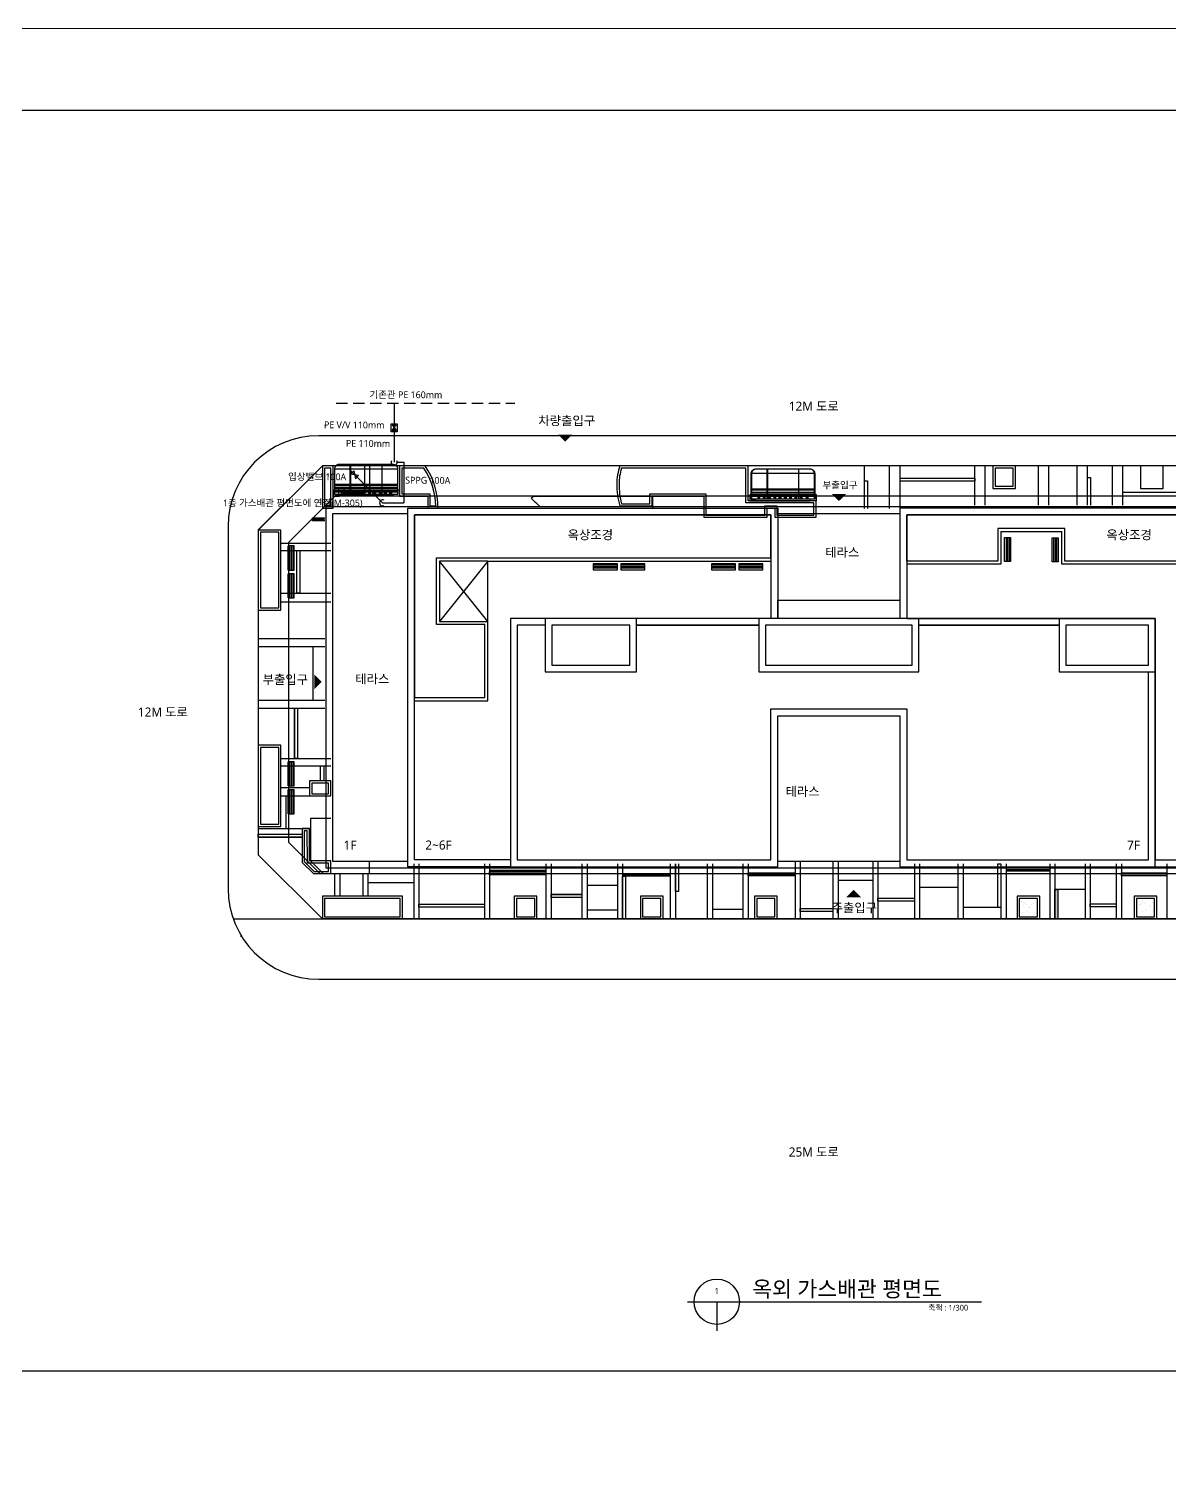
# Model space of a CAD drawing. Header units: millimetres. Extents: x 16332047 to 33387680, y -14835522 to -7015081.
# Drawn here: x 16717093 to 16792642, y -7435258 to -7340504 of the extents above; entities that cross this region are included whole.
import ezdxf
from ezdxf.enums import TextEntityAlignment as Align

# ---------------------------------------------------------------- set-up
doc = ezdxf.new("R2010")
doc.units = ezdxf.units.MM
doc.header["$LTSCALE"] = 300
doc.header["$MEASUREMENT"] = 0
doc.linetypes.add('HIDDEN', pattern=[0.375, 0.25, -0.125])
doc.layers.get('0').update_dxf_attribs({"linetype": 'CONTINUOUS'})
for name, color, linetype in [('A-HAT', 5, 'CONTINUOUS'), ('LINE', 2, 'CONTINUOUS'), ('TEXT', 3, 'CONTINUOUS'), ('TITLE', 1, 'CONTINUOUS')]:
    doc.layers.add(name, color=color, linetype=linetype)
doc.layers.add('arch', color=255, linetype='CONTINUOUS', lineweight=25)
doc.styles.add('SM_맑은고딕', font='malgun.ttf')
doc.styles.add('맑은 고딕', font='malgun.ttf')
doc.styles.add('맑은고딕', font='malgun.ttf')

msp = doc.modelspace()

# ---------------------------------------------------------------- hatches: boundary and pattern name
at = {"layer": 'arch'}
h = msp.add_hatch(color=256, dxfattribs=at)
h.dxf.hatch_style = 1
h.paths.add_polyline_path([(16736701, -7373112), (16736701, -7372912), (16735890, -7372912), (16735890, -7373112)])
h = msp.add_hatch(color=256, dxfattribs=at)
h.dxf.hatch_style = 1
h.paths.add_polyline_path([(16785061, -7397511), (16785261, -7397511), (16785261, -7399467), (16785061, -7399467)])

# ---------------------------------------------------------------- linework, layer by layer
at = {"linetype": 'HIDDEN', "ltscale": 10}
msp.add_line((16737454, -7365314), (16749292, -7365314), dxfattribs=at)
at = {"color": 3, "ltscale": 10}
for p, q in [((16741301, -7365314), (16741301, -7369227)), ((16738294, -7369669), (16740536, -7371911)), ((16741501, -7369227), (16741940, -7369227)), ((16741940, -7369227), (16741940, -7371911)), ((16740536, -7371911), (16741940, -7371911))]:
    msp.add_line(p, q, dxfattribs=at)
at = {"ltscale": 10}
for p, q in [((16741176, -7367127), (16741426, -7366752)), ((16741426, -7366752), (16741176, -7366752)), ((16741176, -7366752), (16741426, -7367127)), ((16741426, -7367127), (16741176, -7367127)), ((16738417, -7370004), (16738629, -7369792)), ((16738629, -7369792), (16738735, -7370322)), ((16738947, -7370110), (16738417, -7370004)), ((16738735, -7370322), (16738947, -7370110))]:
    msp.add_line(p, q, dxfattribs=at)
msp.add_lwpolyline([(16741095, -7366678), (16741494, -7366678), (16741494, -7367214), (16741095, -7367214)], close=True, dxfattribs=at)
for centre, start, end in [((16741301, -7369227), 151.50279, 28.49724), ((16740536, -7371911), 61.50279, 298.49724)]:
    msp.add_arc(centre, 200, start, end, dxfattribs=at)
at = {"layer": 'A-HAT', "color": 4, "lineweight": 5}
msp.add_lwpolyline([(16332047, -7340504), (17225106, -7340504), (17225106, -7536127), (16332047, -7536127)], close=True, dxfattribs=at)
at = {"layer": 'arch'}
for p, q in [((16716634, -7345916), (16824102, -7345916)), ((16741552, -7367464), (16736303, -7367465)), ((16750451, -7367469), (16741552, -7367464)), ((16804304, -7367467), (16750348, -7367469)), ((16736546, -7369465), (16732304, -7373707)), ((16736546, -7369465), (16732304, -7373707)), ((16736547, -7369467), (16732304, -7373710)), ((16736547, -7369467), (16732304, -7373710)), ((16804061, -7369465), (16736546, -7369465)), ((16804061, -7369465), (16736546, -7369465)), ((16804062, -7369467), (16736547, -7369467)), ((16736547, -7369467), (16736547, -7372267)), ((16737252, -7369467), (16736547, -7369467)), ((16804062, -7369467), (16736547, -7369467)), ((16736697, -7369617), (16736697, -7372117)), ((16737102, -7369617), (16736697, -7369617)), ((16737102, -7372117), (16737102, -7369617)), ((16737252, -7372267), (16737252, -7369467)), ((16739349, -7371464), (16739349, -7369467)), ((16739349, -7371464), (16739349, -7369467)), ((16739686, -7371464), (16739686, -7369467)), ((16739686, -7371464), (16739686, -7369467)), ((16748977, -7369467), (16741603, -7369467)), ((16743348, -7369467), (16741652, -7369467)), ((16741652, -7369467), (16741652, -7371467)), ((16743269, -7369617), (16741802, -7369617)), ((16741802, -7369617), (16741802, -7371317)), ((16764752, -7369467), (16756256, -7369467)), ((16764602, -7369617), (16756362, -7369617)), ((16764602, -7371917), (16764602, -7369617)), ((16764752, -7371767), (16764752, -7369467)), ((16772456, -7372284), (16772456, -7369464)), ((16772456, -7372284), (16772456, -7369464)), ((16774113, -7372284), (16774113, -7369464)), ((16774802, -7371864), (16774802, -7369464)), ((16774802, -7372414), (16774802, -7369464)), ((16779749, -7372063), (16779749, -7369467)), ((16780438, -7372063), (16780438, -7369467)), ((16782457, -7369467), (16780957, -7369467)), ((16780957, -7369467), (16780957, -7370967)), ((16782307, -7369617), (16781107, -7369617)), ((16781107, -7369617), (16781107, -7370817)), ((16782307, -7370817), (16782307, -7369617)), ((16782457, -7370967), (16782457, -7369467)), ((16783973, -7372063), (16783973, -7369493)), ((16784662, -7372063), (16784662, -7369493)), ((16786525, -7372063), (16786525, -7369493)), ((16787214, -7372063), (16787214, -7369493)), ((16787214, -7372063), (16787214, -7369493)), ((16788871, -7372063), (16788871, -7369493)), ((16789559, -7372063), (16789559, -7369493)), ((16792240, -7369467), (16790740, -7369467)), ((16790740, -7369467), (16790740, -7370967)), ((16792240, -7370967), (16792240, -7369467)), ((16772456, -7372284), (16772456, -7370463)), ((16772456, -7370463), (16772656, -7370463)), ((16772656, -7370463), (16772656, -7372284)), ((16774802, -7370284), (16779749, -7370284)), ((16774802, -7370284), (16779749, -7370284)), ((16774802, -7370484), (16774802, -7370284)), ((16774802, -7370284), (16779749, -7370284)), ((16779749, -7370484), (16774802, -7370484)), ((16779749, -7370284), (16779749, -7370484)), ((16781107, -7370817), (16782307, -7370817)), ((16787214, -7372063), (16787214, -7370242)), ((16787214, -7370242), (16787414, -7370242)), ((16787414, -7370242), (16787414, -7372063)), ((16737375, -7371465), (16734304, -7374536)), ((16803233, -7371465), (16737375, -7371465)), ((16737645, -7371464), (16737645, -7371024)), ((16737646, -7371464), (16737646, -7371024)), ((16737982, -7371464), (16737982, -7371024)), ((16739349, -7371301), (16737982, -7371301)), ((16737983, -7371464), (16737983, -7371024)), ((16739349, -7371301), (16737983, -7371301)), ((16741652, -7371467), (16743522, -7371467)), ((16741802, -7371317), (16743672, -7371317)), ((16743522, -7371467), (16743522, -7372267)), ((16743672, -7371317), (16743672, -7372117)), ((16750379, -7371599), (16750526, -7371465)), ((16750526, -7371465), (16758421, -7371465)), ((16758232, -7371967), (16758232, -7371317)), ((16758232, -7371317), (16761952, -7371317)), ((16758382, -7372117), (16758382, -7371467)), ((16758382, -7371467), (16761802, -7371467)), ((16758421, -7371465), (16758421, -7372262)), ((16761802, -7371467), (16761802, -7372867)), ((16761952, -7371317), (16761952, -7372717)), ((16769252, -7371767), (16764752, -7371767)), ((16769252, -7372867), (16769252, -7371767)), ((16780957, -7370967), (16782457, -7370967)), ((16789559, -7371201), (16793756, -7371201)), ((16790740, -7370967), (16792240, -7370967)), ((16736547, -7372267), (16737252, -7372267)), ((16736697, -7372117), (16737102, -7372117)), ((16736801, -7372162), (16803901, -7372162)), ((16736801, -7396112), (16736801, -7372162)), ((16737251, -7395662), (16737251, -7372612)), ((16737251, -7372612), (16742201, -7372612)), ((16742201, -7396012), (16742201, -7372262)), ((16742201, -7372262), (16766701, -7372262)), ((16742651, -7395562), (16742651, -7372712)), ((16742651, -7372712), (16766251, -7372712)), ((16766251, -7372712), (16742651, -7372712)), ((16742651, -7372712), (16742651, -7384812)), ((16743522, -7372267), (16744201, -7372267)), ((16743672, -7372117), (16744052, -7372117)), ((16756246, -7372117), (16758002, -7372117)), ((16756360, -7371967), (16758002, -7371967)), ((16758002, -7371967), (16758232, -7371967)), ((16758002, -7372117), (16758002, -7372117)), ((16758002, -7372117), (16758382, -7372117)), ((16761952, -7372717), (16765852, -7372717)), ((16769102, -7371917), (16764602, -7371917)), ((16765852, -7372717), (16765852, -7372117)), ((16765852, -7372117), (16766652, -7372117)), ((16766002, -7372867), (16766002, -7372267)), ((16766002, -7372267), (16766502, -7372267)), ((16766251, -7372712), (16766251, -7379562)), ((16766251, -7375562), (16766251, -7372712)), ((16766502, -7372267), (16766502, -7372867)), ((16766652, -7372117), (16766652, -7372717)), ((16766652, -7372717), (16769102, -7372717)), ((16766701, -7372262), (16766701, -7379562)), ((16766701, -7372612), (16774801, -7372612)), ((16769102, -7372717), (16769102, -7371917)), ((16798501, -7372262), (16774801, -7372262)), ((16774801, -7372262), (16774801, -7379562)), ((16798051, -7372712), (16775251, -7372712)), ((16775251, -7372712), (16775251, -7379562)), ((16775251, -7375762), (16775251, -7372712)), ((16775251, -7372712), (16798051, -7372712)), ((16730304, -7373465), (16730304, -7397465)), ((16732304, -7373707), (16732304, -7395222)), ((16732304, -7373707), (16732304, -7395222)), ((16732304, -7373710), (16732304, -7393346)), ((16733804, -7373710), (16732304, -7373710)), ((16732304, -7373710), (16732304, -7379010)), ((16732304, -7373710), (16732304, -7395225)), ((16733804, -7379010), (16733804, -7373710)), ((16735890, -7373112), (16735890, -7372912)), ((16735890, -7372912), (16736701, -7372912)), ((16736701, -7373112), (16735890, -7373112)), ((16761802, -7372867), (16766002, -7372867)), ((16766502, -7372867), (16769252, -7372867)), ((16781271, -7373612), (16781271, -7375762)), ((16785721, -7373612), (16781271, -7373612)), ((16785721, -7375762), (16785721, -7373612)), ((16733654, -7373860), (16732454, -7373860)), ((16732454, -7373860), (16732454, -7378860)), ((16733654, -7378860), (16733654, -7373860)), ((16733804, -7374583), (16737101, -7374583)), ((16733804, -7374583), (16737101, -7374583)), ((16734304, -7374536), (16734304, -7394393)), ((16781471, -7373812), (16781471, -7375962)), ((16781471, -7373812), (16785521, -7373812)), ((16781722, -7375797), (16781722, -7374197)), ((16781722, -7374197), (16782122, -7374197)), ((16781822, -7374197), (16781822, -7375797)), ((16781922, -7374197), (16781922, -7375797)), ((16782022, -7374197), (16782022, -7375797)), ((16782122, -7374197), (16782122, -7375797)), ((16784870, -7375828), (16784870, -7374228)), ((16784870, -7374228), (16785270, -7374228)), ((16784970, -7374228), (16784970, -7375828)), ((16785070, -7374228), (16785070, -7375828)), ((16785170, -7374228), (16785170, -7375828)), ((16785270, -7374228), (16785270, -7375828)), ((16785521, -7375962), (16785521, -7373812)), ((16733804, -7375069), (16737101, -7375069)), ((16733804, -7375070), (16737101, -7375070)), ((16734274, -7374758), (16734274, -7376358)), ((16734684, -7374758), (16734274, -7374758)), ((16734290, -7376358), (16734290, -7374758)), ((16734402, -7376358), (16734402, -7374758)), ((16734513, -7376358), (16734513, -7374758)), ((16734624, -7376358), (16734624, -7374758)), ((16734684, -7376358), (16734684, -7374758)), ((16734854, -7375069), (16735054, -7375069)), ((16734854, -7377890), (16734854, -7375069)), ((16734854, -7377890), (16734854, -7375070)), ((16735054, -7375069), (16735054, -7377890)), ((16744101, -7379962), (16744101, -7375562)), ((16744101, -7375562), (16766251, -7375562)), ((16734274, -7376358), (16734684, -7376358)), ((16747501, -7375762), (16744301, -7375762)), ((16744301, -7375762), (16744301, -7379762)), ((16747501, -7379762), (16744301, -7375762)), ((16747501, -7375762), (16744301, -7379762)), ((16747501, -7385012), (16747501, -7375762)), ((16747501, -7375762), (16766251, -7375762)), ((16747501, -7379762), (16747501, -7375762)), ((16756087, -7375941), (16754487, -7375941)), ((16754487, -7375941), (16754487, -7376341)), ((16756087, -7376041), (16754487, -7376041)), ((16756087, -7376141), (16754487, -7376141)), ((16756087, -7376241), (16754487, -7376241)), ((16754487, -7376341), (16756087, -7376341)), ((16756087, -7376341), (16756087, -7375941)), ((16757908, -7375941), (16756308, -7375941)), ((16756308, -7375941), (16756308, -7376341)), ((16757908, -7376041), (16756308, -7376041)), ((16757908, -7376141), (16756308, -7376141)), ((16757908, -7376241), (16756308, -7376241)), ((16756308, -7376341), (16757908, -7376341)), ((16757908, -7376341), (16757908, -7375941)), ((16763909, -7375941), (16762309, -7375941)), ((16762309, -7375941), (16762309, -7376341)), ((16763909, -7376041), (16762309, -7376041)), ((16763909, -7376141), (16762309, -7376141)), ((16763909, -7376241), (16762309, -7376241)), ((16762309, -7376341), (16763909, -7376341)), ((16763909, -7376341), (16763909, -7375941)), ((16765723, -7375941), (16764123, -7375941)), ((16764123, -7375941), (16764123, -7376341)), ((16765723, -7376041), (16764123, -7376041)), ((16765723, -7376141), (16764123, -7376141)), ((16765723, -7376241), (16764123, -7376241)), ((16764123, -7376341), (16765723, -7376341)), ((16765723, -7376341), (16765723, -7375941)), ((16766251, -7375762), (16766251, -7379562)), ((16781271, -7375762), (16775251, -7375762)), ((16781471, -7375962), (16775251, -7375962)), ((16775251, -7375962), (16775251, -7379562)), ((16782122, -7375797), (16781722, -7375797)), ((16785270, -7375828), (16784870, -7375828)), ((16793201, -7375962), (16785521, -7375962)), ((16796601, -7375762), (16785721, -7375762)), ((16734274, -7376612), (16734274, -7378212)), ((16734684, -7376612), (16734274, -7376612)), ((16734290, -7378212), (16734290, -7376612)), ((16734402, -7378212), (16734402, -7376612)), ((16734513, -7378212), (16734513, -7376612)), ((16734624, -7378212), (16734624, -7376612)), ((16734684, -7378212), (16734684, -7376612)), ((16733804, -7377890), (16737101, -7377890)), ((16733804, -7377890), (16737101, -7377890)), ((16733804, -7378461), (16737101, -7378461)), ((16733804, -7378461), (16737101, -7378461)), ((16734274, -7378212), (16734684, -7378212)), ((16735054, -7377890), (16734854, -7377890)), ((16766701, -7378362), (16774801, -7378362)), ((16766701, -7379562), (16766701, -7378362)), ((16774801, -7378362), (16774801, -7379562)), ((16732304, -7379010), (16733804, -7379010)), ((16732454, -7378860), (16733654, -7378860)), ((16747301, -7379962), (16744101, -7379962)), ((16744301, -7379762), (16747501, -7379762)), ((16747301, -7384812), (16747301, -7379962)), ((16751301, -7379562), (16749001, -7379562)), ((16749001, -7379562), (16749001, -7396012)), ((16766251, -7379562), (16749001, -7379562)), ((16749001, -7379562), (16749001, -7395562)), ((16751301, -7380012), (16749451, -7380012)), ((16749451, -7380012), (16749451, -7395562)), ((16757361, -7379562), (16751301, -7379562)), ((16751301, -7379562), (16751301, -7383112)), ((16791701, -7379562), (16751301, -7379562)), ((16756911, -7380012), (16751751, -7380012)), ((16751751, -7380012), (16751751, -7382662)), ((16756911, -7382662), (16756911, -7380012)), ((16757361, -7383112), (16757361, -7379562)), ((16757361, -7380012), (16765451, -7380012)), ((16765451, -7380012), (16757361, -7380012)), ((16776051, -7379562), (16765451, -7379562)), ((16765451, -7379562), (16765451, -7383112)), ((16775601, -7380012), (16765901, -7380012)), ((16765901, -7380012), (16765901, -7382662)), ((16774801, -7379562), (16766701, -7379562)), ((16775251, -7379562), (16791701, -7379562)), ((16775601, -7382662), (16775601, -7380012)), ((16776051, -7383112), (16776051, -7379562)), ((16776051, -7380012), (16785341, -7380012)), ((16785341, -7380012), (16776051, -7380012)), ((16791701, -7379562), (16785341, -7379562)), ((16785341, -7379562), (16785341, -7383112)), ((16791251, -7380012), (16785791, -7380012)), ((16785791, -7380012), (16785791, -7382662)), ((16791251, -7382662), (16791251, -7380012)), ((16791701, -7383112), (16791701, -7379562)), ((16791701, -7396012), (16791701, -7379562)), ((16791701, -7379562), (16791701, -7395562)), ((16732304, -7380889), (16736701, -7380889)), ((16732304, -7381425), (16736701, -7381425)), ((16735933, -7384968), (16735933, -7381425)), ((16751301, -7383112), (16757361, -7383112)), ((16751751, -7382662), (16756911, -7382662)), ((16765451, -7383112), (16776051, -7383112)), ((16765901, -7382662), (16775601, -7382662)), ((16785341, -7383112), (16791701, -7383112)), ((16785791, -7382662), (16791251, -7382662)), ((16791251, -7395562), (16791251, -7383112)), ((16732304, -7384968), (16736701, -7384968)), ((16742651, -7384812), (16747301, -7384812)), ((16742651, -7395562), (16742651, -7385012)), ((16742651, -7385012), (16747501, -7385012)), ((16732304, -7385504), (16736701, -7385504)), ((16734703, -7385504), (16734703, -7388842)), ((16734703, -7385504), (16734903, -7385504)), ((16734703, -7388842), (16734703, -7385504)), ((16734703, -7385504), (16734703, -7388842)), ((16734903, -7385504), (16734903, -7388842)), ((16766251, -7395562), (16766251, -7385562)), ((16766251, -7385562), (16775251, -7385562)), ((16766701, -7396012), (16766701, -7386012)), ((16766701, -7386012), (16774801, -7386012)), ((16774801, -7386012), (16774801, -7396012)), ((16775251, -7385562), (16775251, -7395562)), ((16733804, -7387969), (16732304, -7387969)), ((16732304, -7387969), (16732304, -7393346)), ((16733654, -7388119), (16732454, -7388119)), ((16732454, -7388119), (16732454, -7393196)), ((16733654, -7393196), (16733654, -7388119)), ((16733804, -7393346), (16733804, -7387969)), ((16733804, -7388842), (16737101, -7388842)), ((16733804, -7388842), (16737101, -7388842)), ((16734903, -7388842), (16734703, -7388842)), ((16733804, -7389329), (16737101, -7389329)), ((16733804, -7389329), (16737101, -7389329)), ((16734274, -7389056), (16734274, -7390656)), ((16734684, -7389056), (16734274, -7389056)), ((16734290, -7390656), (16734290, -7389056)), ((16734402, -7390656), (16734402, -7389056)), ((16734513, -7390656), (16734513, -7389056)), ((16734624, -7390656), (16734624, -7389056)), ((16734684, -7390656), (16734684, -7389056)), ((16736434, -7390324), (16736434, -7389329)), ((16736434, -7389329), (16736634, -7389329)), ((16736434, -7390324), (16736434, -7389329)), ((16736434, -7390324), (16736434, -7389329)), ((16736634, -7389329), (16736634, -7390324)), ((16733804, -7390753), (16735701, -7390753)), ((16734274, -7390656), (16734684, -7390656)), ((16737101, -7390324), (16735701, -7390324)), ((16735701, -7390324), (16735701, -7391324)), ((16736951, -7390474), (16735851, -7390474)), ((16735851, -7390474), (16735851, -7391174)), ((16736634, -7390324), (16736434, -7390324)), ((16736951, -7391174), (16736951, -7390474)), ((16737101, -7391324), (16737101, -7390324)), ((16733804, -7391324), (16737101, -7391324)), ((16734154, -7393479), (16734154, -7391324)), ((16734274, -7390909), (16734274, -7392509)), ((16734684, -7390909), (16734274, -7390909)), ((16734290, -7392509), (16734290, -7390909)), ((16734402, -7392509), (16734402, -7390909)), ((16734513, -7392509), (16734513, -7390909)), ((16734624, -7392509), (16734624, -7390909)), ((16734684, -7392509), (16734684, -7390909)), ((16735701, -7391324), (16737101, -7391324)), ((16735851, -7391174), (16736951, -7391174)), ((16734274, -7392509), (16734684, -7392509)), ((16732304, -7393346), (16733804, -7393346)), ((16732304, -7393346), (16733804, -7393346)), ((16732304, -7393346), (16732304, -7395225)), ((16732304, -7393479), (16735701, -7393479)), ((16732454, -7393196), (16733654, -7393196)), ((16733804, -7393346), (16733804, -7393346)), ((16733804, -7393479), (16735701, -7393479)), ((16735701, -7393479), (16735201, -7393480)), ((16735201, -7393480), (16735202, -7395718)), ((16735551, -7393629), (16735351, -7393629)), ((16735351, -7393629), (16735352, -7395656)), ((16735552, -7395767), (16735551, -7393629)), ((16735702, -7395617), (16735701, -7393479)), ((16737101, -7392814), (16735751, -7392814)), ((16735751, -7392814), (16735751, -7395614)), ((16732304, -7394050), (16732304, -7393850)), ((16732304, -7393850), (16735202, -7393850)), ((16732304, -7394050), (16735202, -7394050)), ((16735202, -7394050), (16732304, -7394050)), ((16732304, -7394050), (16735202, -7394050)), ((16734304, -7394393), (16736375, -7396465)), ((16735701, -7393850), (16735701, -7393850)), ((16735701, -7394050), (16735701, -7394050)), ((16735701, -7394050), (16735701, -7394050)), ((16732304, -7395222), (16736546, -7399465)), ((16732304, -7395222), (16736546, -7399465)), ((16732304, -7395225), (16736547, -7399467)), ((16732304, -7395225), (16736547, -7399467)), ((16735202, -7395718), (16735951, -7396467)), ((16735352, -7395656), (16736013, -7396317)), ((16736952, -7395767), (16735552, -7395767)), ((16737102, -7395617), (16735702, -7395617)), ((16735751, -7395614), (16736601, -7396464)), ((16735951, -7396467), (16737102, -7396467)), ((16736013, -7396317), (16736952, -7396317)), ((16736375, -7396465), (16804233, -7396465)), ((16736601, -7396464), (16739666, -7396465)), ((16803901, -7396112), (16736801, -7396112)), ((16736952, -7396317), (16736952, -7395767)), ((16737102, -7396467), (16737102, -7395617)), ((16742201, -7395662), (16737251, -7395662)), ((16737357, -7396467), (16737357, -7397967)), ((16737699, -7396467), (16737699, -7397967)), ((16739221, -7396467), (16739221, -7397967)), ((16739563, -7396467), (16739563, -7397967)), ((16739666, -7396465), (16739666, -7395614)), ((16749001, -7396012), (16742201, -7396012)), ((16742597, -7395813), (16742597, -7399467)), ((16749001, -7395562), (16742651, -7395562)), ((16749001, -7395562), (16742651, -7395562)), ((16742939, -7395813), (16742939, -7399467)), ((16747279, -7395813), (16747279, -7399467)), ((16747621, -7395813), (16747621, -7399467)), ((16751354, -7396249), (16747621, -7396249)), ((16747621, -7396352), (16751354, -7396352)), ((16747621, -7396552), (16747621, -7396352)), ((16751354, -7396352), (16747621, -7396352)), ((16749001, -7396012), (16766701, -7396012)), ((16749451, -7395562), (16766251, -7395562)), ((16751354, -7395813), (16751354, -7399467)), ((16751354, -7396352), (16751354, -7396552)), ((16751696, -7395813), (16751696, -7399467)), ((16753731, -7395813), (16753731, -7399467)), ((16753731, -7395813), (16753731, -7399467)), ((16754073, -7395813), (16754073, -7399467)), ((16754073, -7395813), (16754073, -7399467)), ((16756090, -7395813), (16756090, -7399467)), ((16756090, -7395813), (16756090, -7399467)), ((16756432, -7395813), (16756432, -7399467)), ((16756432, -7395813), (16756432, -7399467)), ((16759588, -7395813), (16759588, -7399467)), ((16759588, -7395813), (16759588, -7399467)), ((16759930, -7395813), (16759930, -7399467)), ((16759930, -7397642), (16759930, -7395813)), ((16759930, -7395813), (16759930, -7399467)), ((16760130, -7395813), (16760130, -7397642)), ((16762037, -7395813), (16762037, -7399467)), ((16762379, -7395813), (16762379, -7399467)), ((16764399, -7395813), (16764399, -7399467)), ((16764741, -7395813), (16764741, -7399467)), ((16764741, -7396416), (16767859, -7396416)), ((16764741, -7396616), (16764741, -7396416)), ((16774801, -7395662), (16766701, -7395662)), ((16767859, -7395614), (16767859, -7399467)), ((16767859, -7396416), (16767859, -7396616)), ((16768201, -7395614), (16768201, -7399467)), ((16770355, -7395614), (16770354, -7399467)), ((16770696, -7395614), (16770696, -7399467)), ((16772994, -7395614), (16772994, -7399467)), ((16773336, -7395614), (16773336, -7399467)), ((16774801, -7396012), (16791701, -7396012)), ((16775251, -7395562), (16791251, -7395562)), ((16775761, -7395813), (16775761, -7399467)), ((16775761, -7395813), (16775761, -7399467)), ((16776103, -7395813), (16776103, -7399467)), ((16776103, -7395813), (16776103, -7399467)), ((16778633, -7395813), (16778633, -7399467)), ((16778633, -7395813), (16778633, -7399467)), ((16778974, -7395813), (16778974, -7399467)), ((16778974, -7395813), (16778974, -7399467)), ((16781290, -7395813), (16781490, -7395813)), ((16781290, -7398714), (16781290, -7395813)), ((16781490, -7395813), (16781490, -7399467)), ((16781490, -7395813), (16781490, -7398714)), ((16781490, -7395813), (16781490, -7399467)), ((16781832, -7395813), (16781832, -7399467)), ((16781832, -7395813), (16781832, -7399467)), ((16784718, -7396206), (16781832, -7396206)), ((16784719, -7396308), (16781832, -7396308)), ((16784719, -7395813), (16784719, -7399467)), ((16785061, -7395813), (16785061, -7399467)), ((16787056, -7395813), (16787056, -7399467)), ((16787397, -7395813), (16787397, -7399467)), ((16789118, -7395813), (16789118, -7399467)), ((16789460, -7395813), (16789460, -7399467)), ((16789460, -7396409), (16792471, -7396409)), ((16789460, -7396609), (16789460, -7396409)), ((16791701, -7395562), (16798051, -7395562)), ((16791701, -7395562), (16798051, -7395562)), ((16791701, -7396012), (16798501, -7396012)), ((16792471, -7395813), (16792471, -7399467)), ((16792471, -7396409), (16792471, -7396609)), ((16742597, -7397083), (16739563, -7397083)), ((16751354, -7396552), (16747621, -7396552)), ((16756090, -7397257), (16754073, -7397257)), ((16756090, -7397257), (16754073, -7397257)), ((16759587, -7396540), (16756432, -7396540)), ((16756432, -7396643), (16756632, -7396643)), ((16756432, -7399467), (16756432, -7396643)), ((16759588, -7396643), (16756432, -7396643)), ((16756632, -7396643), (16756632, -7399467)), ((16767859, -7396513), (16764741, -7396513)), ((16767859, -7396616), (16764741, -7396616)), ((16767859, -7396616), (16764741, -7396616)), ((16767859, -7396616), (16764741, -7396616)), ((16772994, -7396928), (16770696, -7396928)), ((16772994, -7396930), (16770696, -7396930)), ((16778633, -7397376), (16776103, -7397376)), ((16778633, -7397377), (16776103, -7397377)), ((16792471, -7396506), (16789459, -7396506)), ((16792471, -7396609), (16789460, -7396609)), ((16792471, -7396609), (16789460, -7396609)), ((16736547, -7397967), (16736547, -7399467)), ((16741847, -7397967), (16736547, -7397967)), ((16736697, -7398117), (16736697, -7399317)), ((16741697, -7398117), (16736697, -7398117)), ((16741697, -7399317), (16741697, -7398117)), ((16741847, -7399467), (16741847, -7397967)), ((16750760, -7397967), (16749260, -7397967)), ((16749260, -7397967), (16749260, -7399467)), ((16750610, -7398117), (16749410, -7398117)), ((16749410, -7398117), (16749410, -7399317)), ((16750610, -7399317), (16750610, -7398117)), ((16750760, -7399467), (16750760, -7397967)), ((16753731, -7397846), (16751696, -7397846)), ((16751696, -7397846), (16753731, -7397846)), ((16751696, -7398046), (16751696, -7397846)), ((16753731, -7397846), (16751696, -7397846)), ((16753731, -7398046), (16751696, -7398046)), ((16753731, -7397846), (16753731, -7398046)), ((16759106, -7397967), (16757606, -7397967)), ((16757606, -7397967), (16757606, -7399467)), ((16758956, -7398117), (16757756, -7398117)), ((16757756, -7398117), (16757756, -7399317)), ((16758956, -7399317), (16758956, -7398117)), ((16759106, -7399467), (16759106, -7397967)), ((16760130, -7397642), (16759930, -7397642)), ((16766668, -7397967), (16765168, -7397967)), ((16765168, -7397967), (16765168, -7399467)), ((16766518, -7398117), (16765318, -7398117)), ((16765318, -7398117), (16765318, -7399317)), ((16766518, -7399317), (16766518, -7398117)), ((16766668, -7399467), (16766668, -7397967)), ((16773336, -7398100), (16775761, -7398100)), ((16773336, -7398300), (16773336, -7398100)), ((16775761, -7398300), (16773336, -7398300)), ((16775761, -7398300), (16773336, -7398300)), ((16775761, -7398300), (16773336, -7398300)), ((16775761, -7398100), (16775761, -7398300)), ((16784052, -7397967), (16782552, -7397967)), ((16782552, -7397967), (16782552, -7399467)), ((16783902, -7398117), (16782702, -7398117)), ((16782702, -7398117), (16782702, -7399317)), ((16782872, -7398319), (16782872, -7398319)), ((16782960, -7398355), (16782960, -7398355)), ((16783870, -7398307), (16783870, -7398307)), ((16783902, -7399317), (16783902, -7398117)), ((16784052, -7399467), (16784052, -7397967)), ((16785061, -7397511), (16785261, -7397511)), ((16785061, -7399467), (16785061, -7397511)), ((16787056, -7397511), (16785061, -7397511)), ((16785261, -7397511), (16785261, -7399467)), ((16791804, -7397967), (16790304, -7397967)), ((16790304, -7397967), (16790304, -7399467)), ((16791654, -7398117), (16790454, -7398117)), ((16790454, -7398117), (16790454, -7399317)), ((16790846, -7398221), (16790846, -7398221)), ((16791654, -7399317), (16791654, -7398117)), ((16791804, -7399467), (16791804, -7397967)), ((16736697, -7399317), (16741697, -7399317)), ((16742939, -7398498), (16747279, -7398498)), ((16742939, -7398698), (16742939, -7398498)), ((16747279, -7398698), (16742939, -7398698)), ((16747279, -7398698), (16742939, -7398698)), ((16747279, -7398698), (16742939, -7398698)), ((16747279, -7398498), (16747279, -7398698)), ((16749410, -7399317), (16750610, -7399317)), ((16756090, -7398875), (16754073, -7398875)), ((16756090, -7398875), (16754073, -7398875)), ((16757756, -7399317), (16758956, -7399317)), ((16764399, -7398835), (16762379, -7398835)), ((16765318, -7399317), (16766518, -7399317)), ((16768201, -7398768), (16770355, -7398768)), ((16768201, -7398968), (16768201, -7398768)), ((16770355, -7398968), (16768201, -7398968)), ((16770355, -7398968), (16768201, -7398968)), ((16770355, -7398968), (16768201, -7398968)), ((16770355, -7398768), (16770355, -7398968)), ((16781490, -7398714), (16778974, -7398714)), ((16781490, -7398714), (16778974, -7398714)), ((16781490, -7398714), (16781290, -7398714)), ((16782702, -7399317), (16783902, -7399317)), ((16782896, -7399054), (16782896, -7399054)), ((16782986, -7398545), (16782986, -7398545)), ((16783030, -7398419), (16783030, -7398419)), ((16783185, -7398519), (16783185, -7398519)), ((16783231, -7398952), (16783231, -7398952)), ((16783356, -7398701), (16783356, -7398701)), ((16783362, -7398723), (16783362, -7398723)), ((16783392, -7399054), (16783392, -7399054)), ((16783494, -7398478), (16783494, -7398478)), ((16783662, -7398469), (16783662, -7398469)), ((16783741, -7399070), (16783741, -7399070)), ((16783811, -7399134), (16783811, -7399134)), ((16783894, -7399041), (16783894, -7399041)), ((16787397, -7398465), (16789118, -7398465)), ((16787397, -7398665), (16787397, -7398465)), ((16789118, -7398665), (16787397, -7398665)), ((16789118, -7398665), (16787397, -7398665)), ((16789118, -7398665), (16787397, -7398665)), ((16789118, -7398465), (16789118, -7398665)), ((16790454, -7399317), (16791654, -7399317)), ((16790511, -7399041), (16790511, -7399041)), ((16790516, -7398540), (16790516, -7398540)), ((16790650, -7398482), (16790650, -7398482)), ((16790715, -7398514), (16790715, -7398514)), ((16790781, -7398456), (16790781, -7398456)), ((16790870, -7398955), (16790870, -7398955)), ((16791025, -7398473), (16791025, -7398473)), ((16791029, -7398829), (16791029, -7398829)), ((16791099, -7398894), (16791099, -7398894)), ((16791384, -7398561), (16791384, -7398561)), ((16791408, -7399295), (16791408, -7399295)), ((16791431, -7399197), (16791431, -7399197)), ((16791537, -7398937), (16791537, -7398937)), ((16791542, -7398405), (16791542, -7398405)), ((16730647, -7399465), (16736546, -7399465)), ((16804061, -7399465), (16736546, -7399465)), ((16736546, -7399465), (16804061, -7399465)), ((16736547, -7399467), (16804062, -7399467)), ((16736547, -7399467), (16804062, -7399467)), ((16736547, -7399467), (16741847, -7399467)), ((16736547, -7399467), (16804062, -7399467)), ((16749260, -7399467), (16750760, -7399467)), ((16756632, -7399467), (16756432, -7399467)), ((16757606, -7399467), (16759106, -7399467)), ((16765168, -7399467), (16766668, -7399467)), ((16782552, -7399467), (16784052, -7399467)), ((16785261, -7399467), (16785061, -7399467)), ((16790304, -7399467), (16791804, -7399467)), ((16731142, -7400523), (16731142, -7400643)), ((16736304, -7403465), (16802304, -7403465)), ((16824102, -7429418), (16716634, -7429418))]:
    msp.add_line(p, q, dxfattribs=at)
at = {"layer": 'arch', "const_width": 0.2}
for points in [[(16766967, -7366090), (16771163, -7366090), (16771163, -7364876), (16766967, -7364876)], [(16723862, -7386346), (16728058, -7386346), (16728058, -7385132), (16723862, -7385132)], [(16766967, -7415484), (16771163, -7415484), (16771163, -7414274), (16766967, -7414274)]]:
    msp.add_lwpolyline(points, close=True, dxfattribs=at)
at = {"layer": 'arch'}
for centre, radius, start, end in [((16736304, -7373465), 6000, 90, 180), ((16739502, -7372169), 4550, 0.65046, 34.11046), ((16739502, -7372169), 4700, 358.80104, 35.08615), ((16759542, -7370672), 3500, 159.87512, 179.74764), ((16759542, -7370672), 3350, 161.65745, 179.74764), ((16761218, -7370679), 5176, 179.74661, 196.1316), ((16761218, -7370679), 5026, 179.74659, 194.85022), ((16753701, -7368565), 4500, 222.41018, 233.06977), ((16736304, -7397465), 6000, 180, 270)]:
    msp.add_arc(centre, radius, start, end, dxfattribs=at)
for points, weights, knots in [([(16737652, -7369367), (16737352, -7369367), (16737352, -7369667), (16737352, -7370367), (16737352, -7371067)], [1, 0.707106781187, 1, 1, 1], [0, 0, 0, 471.238898, 471.238898, 1871.238898, 1871.238898, 1871.238898]), ([(16737372, -7371347), (16737372, -7370507), (16737372, -7369667), (16737372, -7369387), (16737652, -7369387)], [1, 1, 1, 0.707106781187, 1], [-2151.238898, -2151.238898, -2151.238898, -471.238898, -471.238898, -31.415927, -31.415927, -31.415927]), ([(16741552, -7371067), (16741552, -7370367), (16741552, -7369667), (16741552, -7369367), (16741252, -7369367), (16739802, -7369367), (16737652, -7369367)], [1, 1, 1, 0.707106781187, 1, 1, 1], [5971.238898, 5971.238898, 5971.238898, 7371.238898, 7371.238898, 7842.477796, 7842.477796, 10742.477796, 10742.477796, 10742.477796]), ([(16737652, -7369387), (16739802, -7369387), (16741252, -7369387), (16741532, -7369387), (16741532, -7369667), (16741532, -7370507), (16741532, -7371347)], [1, 1, 1, 0.707106781187, 1, 1, 1], [-10662.477796, -10662.477796, -10662.477796, -7762.477796, -7762.477796, -7322.654825, -7322.654825, -5642.654825, -5642.654825, -5642.654825]), ([(16764952, -7371367), (16764952, -7370667), (16764952, -7369967), (16764952, -7369667), (16765252, -7369667), (16766702, -7369667), (16768852, -7369667)], [1, 1, 1, 0.707106781187, 1, 1, 1], [5971.238898, 5971.238898, 5971.238898, 7371.238898, 7371.238898, 7842.477796, 7842.477796, 10742.477796, 10742.477796, 10742.477796]), ([(16768852, -7369687), (16766702, -7369687), (16765252, -7369687), (16764972, -7369687), (16764972, -7369967), (16764972, -7370807), (16764972, -7371647)], [1, 1, 1, 0.707106781187, 1, 1, 1], [-10662.477796, -10662.477796, -10662.477796, -7762.477796, -7762.477796, -7322.654825, -7322.654825, -5642.654825, -5642.654825, -5642.654825]), ([(16768852, -7369667), (16769152, -7369667), (16769152, -7369967), (16769152, -7370667), (16769152, -7371367)], [1, 0.707106781187, 1, 1, 1], [0, 0, 0, 471.238898, 471.238898, 1871.238898, 1871.238898, 1871.238898]), ([(16769132, -7371647), (16769132, -7370807), (16769132, -7369967), (16769132, -7369687), (16768852, -7369687)], [1, 1, 1, 0.707106781187, 1], [-2151.238898, -2151.238898, -2151.238898, -471.238898, -471.238898, -31.415927, -31.415927, -31.415927])]:
    msp.add_rational_spline(points, weights, degree=2, knots=knots, dxfattribs=at)
for points in [[(16737372, -7369667), (16739802, -7369667), (16741532, -7369667)], [(16738396, -7371347), (16738396, -7370367), (16738396, -7369387)], [(16738416, -7369387), (16738416, -7370367), (16738416, -7371347)], [(16740488, -7369387), (16740488, -7370367), (16740488, -7371347)], [(16740508, -7371347), (16740508, -7370367), (16740508, -7369387)], [(16765996, -7371647), (16765996, -7370667), (16765996, -7369687)], [(16766016, -7369687), (16766016, -7370667), (16766016, -7371647)], [(16768088, -7369687), (16768088, -7370667), (16768088, -7371647)], [(16768108, -7371647), (16768108, -7370667), (16768108, -7369687)], [(16738396, -7370702), (16737884, -7370702), (16737372, -7370702)], [(16737372, -7370715), (16737884, -7370715), (16738396, -7370715)], [(16737372, -7370769), (16737884, -7370769), (16738396, -7370769)], [(16740488, -7370702), (16739802, -7370702), (16738416, -7370702)], [(16738416, -7370715), (16739802, -7370715), (16740488, -7370715)], [(16738416, -7370769), (16739802, -7370769), (16740488, -7370769)], [(16741532, -7370702), (16741020, -7370702), (16740508, -7370702)], [(16740508, -7370715), (16741020, -7370715), (16741532, -7370715)], [(16740508, -7370769), (16741020, -7370769), (16741532, -7370769)], [(16769132, -7369967), (16766702, -7369967), (16764972, -7369967)], [(16737252, -7371067), (16737302, -7371067), (16737352, -7371067)], [(16737252, -7371067), (16737252, -7371267), (16737252, -7371467)], [(16737252, -7371467), (16737452, -7371467), (16737652, -7371467)], [(16737352, -7371067), (16737352, -7371217), (16737352, -7371367)], [(16737352, -7371367), (16737502, -7371367), (16737652, -7371367)], [(16738396, -7370912), (16737884, -7370912), (16737372, -7370912)], [(16737372, -7370925), (16737884, -7370925), (16738396, -7370925)], [(16737372, -7370979), (16737884, -7370979), (16738396, -7370979)], [(16737372, -7371087), (16737884, -7371087), (16738396, -7371087)], [(16738396, -7371122), (16737884, -7371122), (16737372, -7371122)], [(16737372, -7371135), (16737884, -7371135), (16738396, -7371135)], [(16737372, -7371189), (16737884, -7371189), (16738396, -7371189)], [(16741532, -7371347), (16739802, -7371347), (16737372, -7371347)], [(16737652, -7371467), (16737652, -7371417), (16737652, -7371367)], [(16737652, -7371367), (16739802, -7371367), (16741252, -7371367)], [(16741252, -7371467), (16739802, -7371467), (16737652, -7371467)], [(16737800, -7371189), (16737800, -7371268), (16737800, -7371347)], [(16737816, -7371189), (16737816, -7371268), (16737816, -7371347)], [(16737900, -7371189), (16737900, -7371268), (16737900, -7371347)], [(16737916, -7371189), (16737916, -7371268), (16737916, -7371347)], [(16738200, -7371189), (16738200, -7371268), (16738200, -7371347)], [(16738216, -7371189), (16738216, -7371268), (16738216, -7371347)], [(16738300, -7371189), (16738300, -7371268), (16738300, -7371347)], [(16738316, -7371189), (16738316, -7371268), (16738316, -7371347)], [(16740488, -7370912), (16739802, -7370912), (16738416, -7370912)], [(16738416, -7370925), (16739802, -7370925), (16740488, -7370925)], [(16738416, -7370979), (16739802, -7370979), (16740488, -7370979)], [(16738416, -7371087), (16739802, -7371087), (16740488, -7371087)], [(16740488, -7371122), (16739802, -7371122), (16738416, -7371122)], [(16738416, -7371135), (16739802, -7371135), (16740488, -7371135)], [(16738416, -7371189), (16739802, -7371189), (16740488, -7371189)], [(16738550, -7371189), (16738550, -7371268), (16738550, -7371347)], [(16738566, -7371189), (16738566, -7371268), (16738566, -7371347)], [(16738650, -7371189), (16738650, -7371268), (16738650, -7371347)], [(16738666, -7371189), (16738666, -7371268), (16738666, -7371347)], [(16738900, -7371189), (16738900, -7371268), (16738900, -7371347)], [(16738916, -7371189), (16738916, -7371268), (16738916, -7371347)], [(16739000, -7371189), (16739000, -7371268), (16739000, -7371347)], [(16739016, -7371189), (16739016, -7371268), (16739016, -7371347)], [(16739250, -7371189), (16739250, -7371268), (16739250, -7371347)], [(16739266, -7371189), (16739266, -7371268), (16739266, -7371347)], [(16739350, -7371189), (16739350, -7371268), (16739350, -7371347)], [(16739366, -7371189), (16739366, -7371268), (16739366, -7371347)], [(16739600, -7371189), (16739600, -7371268), (16739600, -7371347)], [(16739616, -7371189), (16739616, -7371268), (16739616, -7371347)], [(16739700, -7371189), (16739700, -7371268), (16739700, -7371347)], [(16739716, -7371189), (16739716, -7371268), (16739716, -7371347)], [(16739950, -7371189), (16739950, -7371268), (16739950, -7371347)], [(16739966, -7371189), (16739966, -7371268), (16739966, -7371347)], [(16740050, -7371189), (16740050, -7371268), (16740050, -7371347)], [(16740066, -7371189), (16740066, -7371268), (16740066, -7371347)], [(16740300, -7371189), (16740300, -7371268), (16740300, -7371347)], [(16740316, -7371189), (16740316, -7371268), (16740316, -7371347)], [(16740400, -7371189), (16740400, -7371268), (16740400, -7371347)], [(16740416, -7371189), (16740416, -7371268), (16740416, -7371347)], [(16741532, -7370912), (16741020, -7370912), (16740508, -7370912)], [(16740508, -7370925), (16741020, -7370925), (16741532, -7370925)], [(16740508, -7370979), (16741020, -7370979), (16741532, -7370979)], [(16740508, -7371087), (16741020, -7371087), (16741532, -7371087)], [(16741532, -7371122), (16741020, -7371122), (16740508, -7371122)], [(16740508, -7371135), (16741020, -7371135), (16741532, -7371135)], [(16740508, -7371189), (16741020, -7371189), (16741532, -7371189)], [(16740650, -7371189), (16740650, -7371268), (16740650, -7371347)], [(16740666, -7371189), (16740666, -7371268), (16740666, -7371347)], [(16740750, -7371189), (16740750, -7371268), (16740750, -7371347)], [(16740766, -7371189), (16740766, -7371268), (16740766, -7371347)], [(16741000, -7371189), (16741000, -7371268), (16741000, -7371347)], [(16741016, -7371189), (16741016, -7371268), (16741016, -7371347)], [(16741100, -7371189), (16741100, -7371268), (16741100, -7371347)], [(16741116, -7371189), (16741116, -7371268), (16741116, -7371347)], [(16741252, -7371467), (16741252, -7371417), (16741252, -7371367)], [(16741552, -7371367), (16741402, -7371367), (16741252, -7371367)], [(16741652, -7371467), (16741452, -7371467), (16741252, -7371467)], [(16741652, -7371067), (16741602, -7371067), (16741552, -7371067)], [(16741552, -7371067), (16741552, -7371217), (16741552, -7371367)], [(16741652, -7371067), (16741652, -7371267), (16741652, -7371467)], [(16764852, -7371367), (16764902, -7371367), (16764952, -7371367)], [(16764852, -7371367), (16764852, -7371567), (16764852, -7371767)], [(16764852, -7371767), (16765052, -7371767), (16765252, -7371767)], [(16764952, -7371367), (16764952, -7371517), (16764952, -7371667)], [(16764952, -7371667), (16765102, -7371667), (16765252, -7371667)], [(16764972, -7371002), (16765484, -7371002), (16765996, -7371002)], [(16765996, -7371015), (16765484, -7371015), (16764972, -7371015)], [(16765996, -7371069), (16765484, -7371069), (16764972, -7371069)], [(16764972, -7371212), (16765484, -7371212), (16765996, -7371212)], [(16765996, -7371225), (16765484, -7371225), (16764972, -7371225)], [(16765996, -7371279), (16765484, -7371279), (16764972, -7371279)], [(16765996, -7371387), (16765484, -7371387), (16764972, -7371387)], [(16764972, -7371422), (16765484, -7371422), (16765996, -7371422)], [(16765996, -7371435), (16765484, -7371435), (16764972, -7371435)], [(16765996, -7371489), (16765484, -7371489), (16764972, -7371489)], [(16764972, -7371647), (16766702, -7371647), (16769132, -7371647)], [(16765252, -7371767), (16765252, -7371717), (16765252, -7371667)], [(16768852, -7371667), (16766702, -7371667), (16765252, -7371667)], [(16765252, -7371767), (16766702, -7371767), (16768852, -7371767)], [(16765388, -7371489), (16765388, -7371568), (16765388, -7371647)], [(16765404, -7371489), (16765404, -7371568), (16765404, -7371647)], [(16765488, -7371489), (16765488, -7371568), (16765488, -7371647)], [(16765504, -7371489), (16765504, -7371568), (16765504, -7371647)], [(16765738, -7371489), (16765738, -7371568), (16765738, -7371647)], [(16765754, -7371489), (16765754, -7371568), (16765754, -7371647)], [(16765838, -7371489), (16765838, -7371568), (16765838, -7371647)], [(16765854, -7371489), (16765854, -7371568), (16765854, -7371647)], [(16766016, -7371002), (16766702, -7371002), (16768088, -7371002)], [(16768088, -7371015), (16766702, -7371015), (16766016, -7371015)], [(16768088, -7371069), (16766702, -7371069), (16766016, -7371069)], [(16766016, -7371212), (16766702, -7371212), (16768088, -7371212)], [(16768088, -7371225), (16766702, -7371225), (16766016, -7371225)], [(16768088, -7371279), (16766702, -7371279), (16766016, -7371279)], [(16768088, -7371387), (16766702, -7371387), (16766016, -7371387)], [(16766016, -7371422), (16766702, -7371422), (16768088, -7371422)], [(16768088, -7371435), (16766702, -7371435), (16766016, -7371435)], [(16768088, -7371489), (16766702, -7371489), (16766016, -7371489)], [(16766088, -7371489), (16766088, -7371568), (16766088, -7371647)], [(16766104, -7371489), (16766104, -7371568), (16766104, -7371647)], [(16766188, -7371489), (16766188, -7371568), (16766188, -7371647)], [(16766204, -7371489), (16766204, -7371568), (16766204, -7371647)], [(16766438, -7371489), (16766438, -7371568), (16766438, -7371647)], [(16766454, -7371489), (16766454, -7371568), (16766454, -7371647)], [(16766538, -7371489), (16766538, -7371568), (16766538, -7371647)], [(16766554, -7371489), (16766554, -7371568), (16766554, -7371647)], [(16766788, -7371489), (16766788, -7371568), (16766788, -7371647)], [(16766804, -7371489), (16766804, -7371568), (16766804, -7371647)], [(16766888, -7371489), (16766888, -7371568), (16766888, -7371647)], [(16766904, -7371489), (16766904, -7371568), (16766904, -7371647)], [(16767138, -7371489), (16767138, -7371568), (16767138, -7371647)], [(16767154, -7371489), (16767154, -7371568), (16767154, -7371647)], [(16767238, -7371489), (16767238, -7371568), (16767238, -7371647)], [(16767254, -7371489), (16767254, -7371568), (16767254, -7371647)], [(16767488, -7371489), (16767488, -7371568), (16767488, -7371647)], [(16767504, -7371489), (16767504, -7371568), (16767504, -7371647)], [(16767588, -7371489), (16767588, -7371568), (16767588, -7371647)], [(16767604, -7371489), (16767604, -7371568), (16767604, -7371647)], [(16767838, -7371489), (16767838, -7371568), (16767838, -7371647)], [(16767854, -7371489), (16767854, -7371568), (16767854, -7371647)], [(16767938, -7371489), (16767938, -7371568), (16767938, -7371647)], [(16767954, -7371489), (16767954, -7371568), (16767954, -7371647)], [(16768108, -7371002), (16768620, -7371002), (16769132, -7371002)], [(16769132, -7371015), (16768620, -7371015), (16768108, -7371015)], [(16769132, -7371069), (16768620, -7371069), (16768108, -7371069)], [(16768108, -7371212), (16768620, -7371212), (16769132, -7371212)], [(16769132, -7371225), (16768620, -7371225), (16768108, -7371225)], [(16769132, -7371279), (16768620, -7371279), (16768108, -7371279)], [(16769132, -7371387), (16768620, -7371387), (16768108, -7371387)], [(16768108, -7371422), (16768620, -7371422), (16769132, -7371422)], [(16769132, -7371435), (16768620, -7371435), (16768108, -7371435)], [(16769132, -7371489), (16768620, -7371489), (16768108, -7371489)], [(16768188, -7371489), (16768188, -7371568), (16768188, -7371647)], [(16768204, -7371489), (16768204, -7371568), (16768204, -7371647)], [(16768288, -7371489), (16768288, -7371568), (16768288, -7371647)], [(16768304, -7371489), (16768304, -7371568), (16768304, -7371647)], [(16768588, -7371489), (16768588, -7371568), (16768588, -7371647)], [(16768604, -7371489), (16768604, -7371568), (16768604, -7371647)], [(16768688, -7371489), (16768688, -7371568), (16768688, -7371647)], [(16768704, -7371489), (16768704, -7371568), (16768704, -7371647)], [(16768852, -7371767), (16768852, -7371717), (16768852, -7371667)], [(16769152, -7371667), (16769002, -7371667), (16768852, -7371667)], [(16769252, -7371767), (16769052, -7371767), (16768852, -7371767)], [(16769252, -7371367), (16769202, -7371367), (16769152, -7371367)], [(16769152, -7371367), (16769152, -7371517), (16769152, -7371667)], [(16769252, -7371367), (16769252, -7371567), (16769252, -7371767)]]:
    msp.add_open_spline(points, degree=2, dxfattribs=at)
for points in [[(16752145, -7367387), (16753106, -7367387), (16752625, -7367868)], [(16770271, -7371319), (16771232, -7371319), (16770751, -7371799)], [(16736019, -7384244), (16736019, -7383283), (16736500, -7383763)], [(16771253, -7398027), (16772214, -7398027), (16771733, -7397546)]]:
    msp.add_solid(points, dxfattribs=at)
at = {"layer": 'LINE', "color": 7}
for p, q in [((16760734, -7424819), (16780204, -7424819)), ((16762669, -7424819), (16762669, -7426754))]:
    msp.add_line(p, q, dxfattribs=at)
msp.add_circle((16762669, -7424819), 1500, dxfattribs=at)

# ---------------------------------------------------------------- texts
at = {"layer": 'arch', "style": '맑은고딕'}
for s, p in [('12M 도로', (16769091, -7365497)), ('12M 도로', (16725986, -7385753)), ('1F', (16738380, -7394574)), ('2~6F', (16744240, -7394574)), ('7F', (16790270, -7394574)), ('25M 도로', (16769091, -7414894))]:
    msp.add_text(s, height=600, dxfattribs=at).set_placement(p, align=Align.MIDDLE)
for s, height, p in [('차량출입구', 600, (16752733, -7366767)), ('부출입구', 450, (16770827, -7370959)), ('부출입구', 600, (16734097, -7383910)), ('주출입구', 600, (16771776, -7399025))]:
    msp.add_text(s, height=height, dxfattribs=at).set_placement(p, align=Align.CENTER)
for s, p in [('옥상조경', (16752788, -7374028)), ('옥상조경', (16788468, -7374028)), ('테라스', (16769848, -7375186)), ('테라스', (16738727, -7383574)), ('테라스', (16767220, -7391020))]:
    msp.add_text(s, height=600, dxfattribs=at).set_placement(p, align=Align.MIDDLE_LEFT)
at = {"layer": 'TEXT', "color": 0, "linetype": 'Continuous', "style": '맑은 고딕'}
for s, p in [('기존관 PE 160mm', (16739663, -7364960, 0)), ('PE V/V 110mm', (16736652, -7366965, 0)), ('PE 110mm', (16738103, -7368196, 0)), ('입상밸브 100A', (16734273, -7370395, 0)), ('SPPG 100A', (16742029, -7370631, 0))]:
    msp.add_text(s, height=450, rotation=359.67995, dxfattribs=at).set_placement(p)
at = {"layer": 'TEXT', "color": 7, "style": 'SM_맑은고딕'}
msp.add_text('1층 가스배관 평면도에 연결(M-305)', height=450, dxfattribs=at).set_placement((16729962, -7371917, 0), align=Align.MIDDLE_LEFT)
at = {"layer": 'TITLE', "color": 7, "style": '맑은 고딕'}
for s, height, p in [('1', 400, (16762511, -7424305)), ('옥외 가스배관 평면도', 1050, (16765009, -7424492))]:
    msp.add_text(s, height=height, dxfattribs=at).set_placement(p)
msp.add_text('축척 : 1/300', height=375, dxfattribs=at).set_placement((16779316, -7425398), align=Align.RIGHT)

doc.saveas('drawing.dxf')
